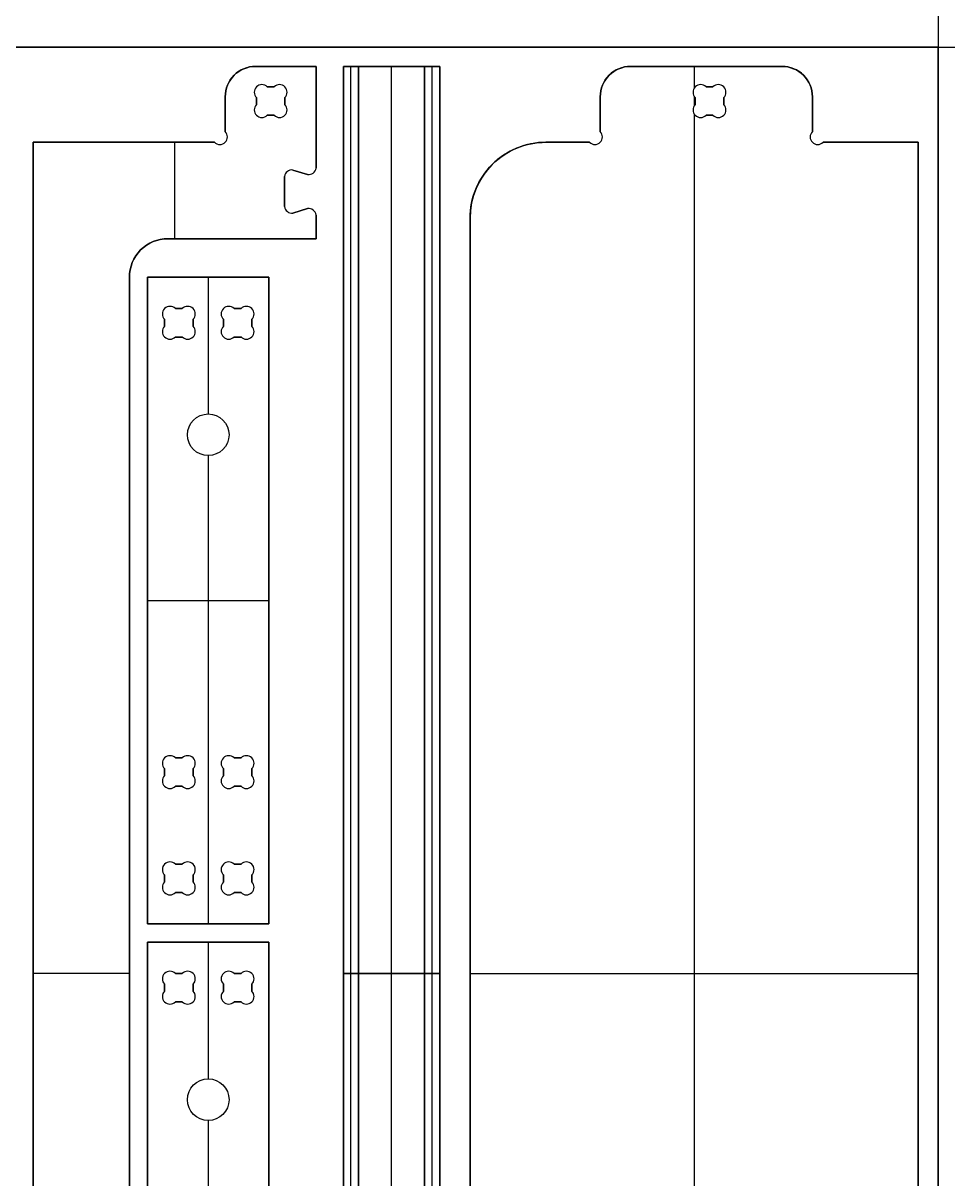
# Model space of a CAD drawing. Extents: x 1 to 2439, y 1 to 2439.
# Drawn here: x 617 to 1227, y 474 to 1236 of the extents above; entities that cross this region are included whole.
import ezdxf

# ---------------------------------------------------------------- set-up
doc = ezdxf.new("R2010")
doc.units = 0
doc.header["$MEASUREMENT"] = 0
for name, color, linetype in [('POCKETS_10_MM', 30, 'CONTINUOUS'), ('PROFILE_-_INSIDE', 5, 'CONTINUOUS'), ('PROFILE_-_OUTSIDE', 18, 'CONTINUOUS'), ('SOLID', 4, 'CONTINUOUS'), ('STOCK_PERIMETER', 1, 'CONTINUOUS')]:
    doc.layers.add(name, color=color, linetype=linetype)

msp = doc.modelspace()

# ---------------------------------------------------------------- linework, layer by layer
at = {"layer": 'POCKETS_10_MM'}
for points in [[(838.28, 12), (828.28, 12), (828.28, 1207.2), (838.28, 1207.2)], [(881.78, 12), (891.78, 12), (891.78, 1207.2), (881.78, 1207.2)]]:
    msp.add_lwpolyline(points, close=True, dxfattribs=at)
at = {"layer": 'PROFILE_-_INSIDE', "color": 0, "linetype": 'BYBLOCK'}
for p, q in [((778.09, 1193.71, 0), (782.68, 1193.71, 0)), ((1067.34, 1193.71, 0), (1071.93, 1193.71, 0)), ((771.02, 1182.05, 0), (771.02, 1186.64, 0)), ((789.75, 1186.64, 0), (789.75, 1182.05, 0)), ((1060.27, 1182.05, 0), (1060.27, 1186.64, 0)), ((1079, 1186.64, 0), (1079, 1182.05, 0)), ((782.68, 1174.98, 0), (778.09, 1174.98, 0)), ((1071.93, 1174.98, 0), (1067.34, 1174.98, 0)), ((722.12, 1047.66, 0), (717.54, 1047.66, 0)), ((756.27, 1047.66, 0), (760.85, 1047.66, 0)), ((710.47, 1040.59, 0), (710.47, 1036.01, 0)), ((729.2, 1036.01, 0), (729.2, 1040.59, 0)), ((749.2, 1036.01, 0), (749.2, 1040.59, 0)), ((767.93, 1040.59, 0), (767.93, 1036.01, 0)), ((717.54, 1028.93, 0), (722.12, 1028.93, 0)), ((760.85, 1028.93, 0), (756.27, 1028.93, 0)), ((722.12, 751.66, 0), (717.54, 751.66, 0)), ((756.27, 751.66, 0), (760.85, 751.66, 0)), ((710.47, 744.59, 0), (710.47, 740.01, 0)), ((729.2, 740.01, 0), (729.2, 744.59, 0)), ((749.2, 740.01, 0), (749.2, 744.59, 0)), ((767.93, 744.59, 0), (767.93, 740.01, 0)), ((717.54, 732.93, 0), (722.12, 732.93, 0)), ((760.85, 732.93, 0), (756.27, 732.93, 0)), ((722.12, 681.66, 0), (717.54, 681.66, 0)), ((756.27, 681.66, 0), (760.85, 681.66, 0)), ((710.47, 674.59, 0), (710.47, 670.01, 0)), ((729.2, 670.01, 0), (729.2, 674.59, 0)), ((749.2, 670.01, 0), (749.2, 674.59, 0)), ((767.93, 674.59, 0), (767.93, 670.01, 0)), ((717.54, 662.93, 0), (722.12, 662.93, 0)), ((760.85, 662.93, 0), (756.27, 662.93, 0)), ((722.12, 609.66, 0), (717.54, 609.66, 0)), ((756.27, 609.66, 0), (760.85, 609.66, 0)), ((710.47, 602.59, 0), (710.47, 598.01, 0)), ((729.2, 598.01, 0), (729.2, 602.59, 0)), ((749.2, 598.01, 0), (749.2, 602.59, 0)), ((767.93, 602.59, 0), (767.93, 598.01, 0)), ((717.54, 590.93, 0), (722.12, 590.93, 0)), ((760.85, 590.93, 0), (756.27, 590.93, 0))]:
    msp.add_line(p, q, dxfattribs=at)
at = {"layer": 'PROFILE_-_INSIDE'}
for centre in [(739.2, 964.51, 0), (739.2, 526.51, 0)]:
    msp.add_circle(centre, 13.73, dxfattribs=at)
at = {"layer": 'PROFILE_-_INSIDE', "color": 0, "linetype": 'BYBLOCK'}
for centre, start, end in [((774.55, 1190.17, 0), 45, 225), ((786.21, 1190.17, 0), 315, 135), ((1063.8, 1190.17, 0), 45, 225), ((1075.46, 1190.17, 0), 315, 135), ((774.55, 1178.52, 0), 135, 315), ((786.21, 1178.52, 0), 225, 45), ((1063.8, 1178.52, 0), 135, 315), ((1075.46, 1178.52, 0), 225, 45), ((714, 1044.13, 0), 45, 225), ((725.66, 1044.13, 0), 315, 135), ((752.73, 1044.13, 0), 45, 225), ((764.39, 1044.13, 0), 315, 135), ((714, 1032.47, 0), 135, 315), ((725.66, 1032.47, 0), 225, 45), ((752.73, 1032.47, 0), 135, 315), ((764.39, 1032.47, 0), 225, 45), ((714, 748.13, 0), 45, 225), ((725.66, 748.13, 0), 315, 135), ((752.73, 748.13, 0), 45, 225), ((764.39, 748.13, 0), 315, 135), ((714, 736.47, 0), 135, 315), ((725.66, 736.47, 0), 225, 45), ((752.73, 736.47, 0), 135, 315), ((764.39, 736.47, 0), 225, 45), ((714, 678.13, 0), 45, 225), ((725.66, 678.13, 0), 315, 135), ((752.73, 678.13, 0), 45, 225), ((764.39, 678.13, 0), 315, 135), ((714, 666.47, 0), 135, 315), ((725.66, 666.47, 0), 225, 45), ((752.73, 666.47, 0), 135, 315), ((764.39, 666.47, 0), 225, 45), ((714, 606.13, 0), 45, 225), ((725.66, 606.13, 0), 315, 135), ((752.73, 606.13, 0), 45, 225), ((764.39, 606.13, 0), 315, 135), ((714, 594.47, 0), 135, 315), ((725.66, 594.47, 0), 225, 45), ((752.73, 594.47, 0), 135, 315), ((764.39, 594.47, 0), 225, 45)]:
    msp.add_arc(centre, 5, start, end, dxfattribs=at)
at = {"layer": 'PROFILE_-_OUTSIDE'}
for p, q in [((770.38, 1207.2, 0), (810.38, 1207.2, 0)), ((810.38, 1207.2, 0), (810.36, 1140.24, 0)), ((1117.45, 1207.2, 0), (1017.6, 1207.2, 0)), ((750.38, 1164.27, 0), (750.38, 1187.2, 0)), ((997.6, 1187.2, 0), (997.6, 1164.27, 0)), ((1137.45, 1164.27, 0), (1137.45, 1187.2, 0)), ((623.7, 62, 0), (623.7, 1157.2, 0)), ((623.7, 1157.2, 0), (743.31, 1157.2, 0)), ((990.53, 1157.2, 0), (961.78, 1157.2, 0)), ((1207.19, 1157.2, 0), (1144.52, 1157.2, 0)), ((1207.19, 62, 0), (1207.19, 1157.2, 0)), ((789.38, 1134.7, 0), (789.38, 1114.81, 0)), ((804.68, 1136.03, 0), (795.06, 1138.91, 0)), ((795.06, 1110.6, 0), (804.68, 1113.49, 0)), ((810.36, 1109.27, 0), (810.38, 1093.7, 0)), ((911.78, 1107.2, 0), (911.78, 112, 0)), ((810.38, 1093.7, 0), (712.6, 1093.7, 0)), ((687.2, 1068.3, 0), (687.2, 150.9, 0))]:
    msp.add_line(p, q, dxfattribs=at)
at = {"layer": 'PROFILE_-_OUTSIDE', "color": 0, "linetype": 'BYBLOCK'}
for p, q in [((838.28, 1207.2, 0), (881.78, 1207.2, 0)), ((838.28, 12, 0), (838.28, 1207.2, 0)), ((881.78, 1207.2, 0), (881.78, 12, 0)), ((699.2, 1068.3, 0), (779.2, 1068.3, 0)), ((699.2, 642.3, 0), (699.2, 1068.3, 0)), ((779.2, 1068.3, 0), (779.2, 642.3, 0)), ((779.2, 642.3, 0), (699.2, 642.3, 0)), ((699.2, 630.3, 0), (779.2, 630.3, 0)), ((699.2, 204.3, 0), (699.2, 630.3, 0)), ((779.2, 630.3, 0), (779.2, 204.3, 0))]:
    msp.add_line(p, q, dxfattribs=at)
at = {"layer": 'PROFILE_-_OUTSIDE'}
for centre, radius, start, end in [((770.38, 1187.2, 0), 20, 90, 180), ((1017.6, 1187.2, 0), 20, 90, 180), ((1117.45, 1187.2, 0), 20, 360, 90), ((746.85, 1160.74, 0), 5, 225.00006, 44.99994), ((994.06, 1160.74, 0), 5, 225, 45), ((1140.99, 1160.74, 0), 5, 135, 315), ((961.78, 1107.2, 0), 50, 90, 180), ((794.33, 1133.97, 0), 5, 81.58784, 171.58784), ((805.42, 1140.97, 0), 5, 261.58784, 351.58784), ((794.33, 1115.54, 0), 5, 188.41216, 278.41216), ((805.42, 1108.54, 0), 5, 8.41216, 98.41216), ((712.6, 1068.3, 0), 25.4, 89.99999, 180)]:
    msp.add_arc(centre, radius, start, end, dxfattribs=at)
at = {"layer": 'SOLID'}
for p, q in [((770.38, 1207.2, 0), (770.38, 1207.2, 17.78)), ((810.36, 1140.24, 0), (810.38, 1207.2, 0)), ((810.36, 1140.24, 17.78), (810.38, 1207.2, 17.78)), ((810.38, 1207.2, 8.89), (810.36, 1140.24, 8.89)), ((810.38, 1207.2, 17.78), (810.38, 1207.2, 0)), ((838.28, 1207.2, 8.89), (828.28, 1207.2, 8.89)), ((828.28, 1207.2, 8.89), (828.28, 12, 8.89)), ((828.28, 1207.2, 8.89), (828.28, 1207.2, 0)), ((828.28, 1207.2, 0), (828.28, 12, 0)), ((828.28, 1207.2, 0), (891.78, 1207.2, 0)), ((828.28, 12, 4.45), (828.28, 1207.2, 4.45)), ((828.28, 1207.2, 8.89), (891.78, 1207.2, 8.89)), ((833.28, 12, 8.89), (833.28, 1207.2, 8.89)), ((881.78, 1207.2, 17.78), (838.28, 1207.2, 17.78)), ((838.28, 1207.2, 17.78), (838.28, 12, 17.78)), ((838.28, 1207.2, 17.78), (838.28, 1207.2, 8.89)), ((838.28, 1207.2, 8.89), (838.28, 12, 8.89)), ((838.28, 12, 13.34), (838.28, 1207.2, 13.34)), ((860.03, 12, 17.78), (860.03, 1207.2, 17.78)), ((860.03, 12, 0), (860.03, 1207.2, 0)), ((860.03, 1207.2, 0), (860.03, 1207.2, 17.78)), ((891.78, 1207.2, 8.89), (881.78, 1207.2, 8.89)), ((881.78, 1207.2, 8.89), (881.78, 12, 8.89)), ((881.78, 1207.2, 8.89), (881.78, 1207.2, 17.78)), ((881.78, 1207.2, 17.78), (881.78, 12, 17.78)), ((881.78, 12, 13.34), (881.78, 1207.2, 13.34)), ((886.78, 12, 8.89), (886.78, 1207.2, 8.89)), ((891.78, 12, 0), (891.78, 1207.2, 0)), ((891.78, 1207.2, 0), (891.78, 1207.2, 8.89)), ((891.78, 1207.2, 8.89), (891.78, 12, 8.89)), ((891.78, 12, 4.45), (891.78, 1207.2, 4.45)), ((1017.6, 1207.2, 0), (1017.6, 1207.2, 17.78)), ((1059.48, 1207.2, 0), (1059.48, 1192.69, 0)), ((1059.48, 1207.2, 17.78), (1059.48, 1192.69, 17.78)), ((1117.45, 1207.2, 0), (1117.45, 1207.2, 17.78)), ((771.02, 1193.71, 0), (771.02, 1193.71, 17.78)), ((778.09, 1193.71, 0), (782.68, 1193.71, 0)), ((778.09, 1193.71, 17.78), (778.09, 1193.71, 0)), ((778.09, 1193.71, 17.78), (782.68, 1193.71, 17.78)), ((782.68, 1193.71, 8.89), (778.09, 1193.71, 8.89)), ((780.38, 1193.71, 0), (780.38, 1193.71, 17.78)), ((782.68, 1193.71, 17.78), (782.68, 1193.71, 0)), ((789.75, 1193.71, 0), (789.75, 1193.71, 17.78)), ((1060.27, 1193.71, 0), (1060.27, 1193.71, 17.78)), ((1067.34, 1193.71, 0), (1071.93, 1193.71, 0)), ((1071.93, 1193.71, 17.78), (1067.34, 1193.71, 17.78)), ((1067.34, 1193.71, 17.78), (1067.34, 1193.71, 0)), ((1067.34, 1193.71, 8.89), (1071.93, 1193.71, 8.89)), ((1069.63, 1193.71, 0), (1069.63, 1193.71, 17.78)), ((1071.93, 1193.71, 17.78), (1071.93, 1193.71, 0)), ((1079, 1193.71, 0), (1079, 1193.71, 17.78)), ((750.38, 1187.2, 0), (750.38, 1187.2, 17.78)), ((771.02, 1182.05, 0), (771.02, 1186.64, 0)), ((771.02, 1182.05, 17.78), (771.02, 1186.64, 17.78)), ((771.02, 1186.64, 17.78), (771.02, 1186.64, 0)), ((771.02, 1186.64, 8.89), (771.02, 1182.05, 8.89)), ((771.02, 1184.34, 0), (771.02, 1184.34, 17.78)), ((771.02, 1182.05, 17.78), (771.02, 1182.05, 0)), ((789.75, 1186.64, 0), (789.75, 1182.05, 0)), ((789.75, 1186.64, 17.78), (789.75, 1186.64, 0)), ((789.75, 1186.64, 17.78), (789.75, 1182.05, 17.78)), ((789.75, 1182.05, 8.89), (789.75, 1186.64, 8.89)), ((789.75, 1184.34, 0), (789.75, 1184.34, 17.78)), ((789.75, 1182.05, 17.78), (789.75, 1182.05, 0)), ((997.6, 1187.2, 0), (997.6, 1187.2, 17.78)), ((1059.48, 1187.66, 0), (1059.48, 1181.03, 0)), ((1059.48, 1187.66, 17.78), (1059.48, 1181.03, 17.78)), ((1060.27, 1182.05, 0), (1060.27, 1186.64, 0)), ((1060.27, 1186.64, 17.78), (1060.27, 1186.64, 0)), ((1060.27, 1186.64, 17.78), (1060.27, 1182.05, 17.78)), ((1060.27, 1182.05, 8.89), (1060.27, 1186.64, 8.89)), ((1060.27, 1184.34, 0), (1060.27, 1184.34, 17.78)), ((1060.27, 1182.05, 17.78), (1060.27, 1182.05, 0)), ((1079, 1186.64, 0), (1079, 1182.05, 0)), ((1079, 1182.05, 17.78), (1079, 1186.64, 17.78)), ((1079, 1186.64, 17.78), (1079, 1186.64, 0)), ((1079, 1186.64, 8.89), (1079, 1182.05, 8.89)), ((1079, 1184.34, 0), (1079, 1184.34, 17.78)), ((1079, 1182.05, 17.78), (1079, 1182.05, 0)), ((1137.45, 1187.2, 0), (1137.45, 1187.2, 17.78)), ((771.02, 1174.98, 0), (771.02, 1174.98, 17.78)), ((782.68, 1174.98, 0), (778.09, 1174.98, 0)), ((782.68, 1174.98, 17.78), (778.09, 1174.98, 17.78)), ((778.09, 1174.98, 17.78), (778.09, 1174.98, 0)), ((778.09, 1174.98, 8.89), (782.68, 1174.98, 8.89)), ((780.38, 1174.98, 0), (780.38, 1174.98, 17.78)), ((782.68, 1174.98, 0), (782.68, 1174.98, 17.78)), ((789.75, 1174.98, 0), (789.75, 1174.98, 17.78)), ((810.37, 1173.72, 0), (810.37, 1173.72, 17.78)), ((1059.48, 1176, 0), (1059.48, 46.44, 0)), ((1059.48, 1176, 17.78), (1059.48, 46.44, 17.78)), ((1060.27, 1174.98, 0), (1060.27, 1174.98, 17.78)), ((1071.93, 1174.98, 0), (1067.34, 1174.98, 0)), ((1067.34, 1174.98, 17.78), (1067.34, 1174.98, 0)), ((1067.34, 1174.98, 17.78), (1071.93, 1174.98, 17.78)), ((1071.93, 1174.98, 8.89), (1067.34, 1174.98, 8.89)), ((1069.63, 1174.98, 0), (1069.63, 1174.98, 17.78)), ((1071.93, 1174.98, 0), (1071.93, 1174.98, 17.78)), ((1079, 1174.98, 0), (1079, 1174.98, 17.78)), ((750.38, 1164.27, 17.78), (750.38, 1164.27, 0)), ((997.6, 1164.27, 17.78), (997.6, 1164.27, 0)), ((1137.45, 1164.27, 17.78), (1137.45, 1164.27, 0)), ((623.7, 1157.2, 0), (623.7, 62, 0)), ((743.31, 1157.2, 0), (623.7, 1157.2, 0)), ((743.31, 1157.2, 17.78), (623.7, 1157.2, 17.78)), ((623.7, 1157.2, 17.78), (623.7, 1157.2, 0)), ((623.7, 1157.2, 17.78), (623.7, 62, 17.78)), ((623.7, 1157.2, 8.89), (743.31, 1157.2, 8.89)), ((623.7, 62, 8.89), (623.7, 1157.2, 8.89)), ((683.5, 1157.2, 0), (683.5, 1157.2, 17.78)), ((717.04, 1157.2, 0), (717.04, 1093.7, 0)), ((717.04, 1157.2, 17.78), (717.04, 1093.7, 17.78)), ((743.31, 1157.2, 17.78), (743.31, 1157.2, 0)), ((750.38, 1157.2, 0), (750.38, 1157.2, 17.78)), ((961.78, 1157.2, 0), (961.78, 1157.2, 17.78)), ((990.53, 1157.2, 17.78), (990.53, 1157.2, 0)), ((997.6, 1157.2, 0), (997.6, 1157.2, 17.78)), ((1137.45, 1157.2, 0), (1137.45, 1157.2, 17.78)), ((1144.52, 1157.2, 0), (1207.19, 1157.2, 0)), ((1144.52, 1157.2, 17.78), (1144.52, 1157.2, 0)), ((1144.52, 1157.2, 17.78), (1207.19, 1157.2, 17.78)), ((1207.19, 1157.2, 8.89), (1144.52, 1157.2, 8.89)), ((1175.85, 1157.2, 0), (1175.85, 1157.2, 17.78)), ((1207.19, 1157.2, 0), (1207.19, 62, 0)), ((1207.19, 1157.2, 17.78), (1207.19, 1157.2, 0)), ((1207.19, 1157.2, 17.78), (1207.19, 62, 17.78)), ((1207.19, 62, 8.89), (1207.19, 1157.2, 8.89)), ((789.38, 1114.81, 0), (789.38, 1134.7, 0)), ((789.38, 1114.81, 17.78), (789.38, 1134.7, 17.78)), ((789.38, 1134.7, 17.78), (789.38, 1134.7, 0)), ((789.38, 1134.7, 8.89), (789.38, 1114.81, 8.89)), ((791.35, 1137.98, 0), (791.35, 1137.98, 17.78)), ((795.06, 1138.91, 0), (804.68, 1136.03, 0)), ((795.06, 1138.91, 17.78), (795.06, 1138.91, 0)), ((795.06, 1138.91, 17.78), (804.68, 1136.03, 17.78)), ((804.68, 1136.03, 8.89), (795.06, 1138.91, 8.89)), ((799.87, 1137.47, 0), (799.87, 1137.47, 17.78)), ((804.68, 1136.03, 17.78), (804.68, 1136.03, 0)), ((808.4, 1136.96, 0), (808.4, 1136.96, 17.78)), ((810.36, 1140.24, 17.78), (810.36, 1140.24, 0)), ((789.38, 1124.76, 0), (789.38, 1124.76, 17.78)), ((789.38, 1114.81, 17.78), (789.38, 1114.81, 0)), ((804.68, 1113.49, 0), (795.06, 1110.6, 0)), ((804.68, 1113.49, 17.78), (795.06, 1110.6, 17.78)), ((795.06, 1110.6, 8.89), (804.68, 1113.49, 8.89)), ((799.87, 1112.04, 0), (799.87, 1112.04, 17.78)), ((804.68, 1113.49, 17.78), (804.68, 1113.49, 0)), ((808.4, 1112.55, 0), (808.4, 1112.55, 17.78)), ((791.35, 1111.53, 0), (791.35, 1111.53, 17.78)), ((795.06, 1110.6, 17.78), (795.06, 1110.6, 0)), ((810.38, 1093.7, 0), (810.36, 1109.27, 0)), ((810.38, 1093.7, 17.78), (810.36, 1109.27, 17.78)), ((810.36, 1109.27, 17.78), (810.36, 1109.27, 0)), ((810.36, 1109.27, 8.89), (810.38, 1093.7, 8.89)), ((911.78, 1107.2, 0), (911.78, 1107.2, 17.78)), ((810.37, 1101.49, 0), (810.37, 1101.49, 17.78)), ((712.6, 1093.7, 0), (712.6, 1093.7, 17.78)), ((810.38, 1093.7, 17.78), (810.38, 1093.7, 0)), ((694.63, 1086.26, 0), (694.63, 1086.26, 17.78)), ((687.2, 1068.3, 0), (687.2, 1068.3, 17.78)), ((699.2, 1068.3, 0), (779.2, 1068.3, 0)), ((699.2, 642.3, 0), (699.2, 1068.3, 0)), ((699.2, 1068.3, 0), (699.2, 1068.3, 17.78)), ((699.2, 1068.3, 17.78), (779.2, 1068.3, 17.78)), ((699.2, 642.3, 17.78), (699.2, 1068.3, 17.78)), ((779.2, 1068.3, 8.89), (699.2, 1068.3, 8.89)), ((699.2, 1068.3, 8.89), (699.2, 642.3, 8.89)), ((739.2, 1068.3, 0), (739.2, 978.24, 0)), ((739.2, 1068.3, 0), (739.2, 1068.3, 17.78)), ((739.2, 1068.3, 17.78), (739.2, 978.24, 17.78)), ((779.2, 1068.3, 0), (779.2, 642.3, 0)), ((779.2, 1068.3, 17.78), (779.2, 1068.3, 0)), ((779.2, 1068.3, 17.78), (779.2, 642.3, 17.78)), ((779.2, 642.3, 8.89), (779.2, 1068.3, 8.89)), ((710.47, 1047.66, 0), (710.47, 1047.66, 17.78)), ((717.54, 1047.66, 0), (722.12, 1047.66, 0)), ((722.12, 1047.66, 17.78), (717.54, 1047.66, 17.78)), ((717.54, 1047.66, 17.78), (717.54, 1047.66, 0)), ((717.54, 1047.66, 8.89), (722.12, 1047.66, 8.89)), ((719.83, 1047.66, 0), (719.83, 1047.66, 17.78)), ((722.12, 1047.66, 17.78), (722.12, 1047.66, 0)), ((729.2, 1047.66, 0), (729.2, 1047.66, 17.78)), ((749.2, 1047.66, 0), (749.2, 1047.66, 17.78)), ((760.85, 1047.66, 0), (756.27, 1047.66, 0)), ((760.85, 1047.66, 17.78), (756.27, 1047.66, 17.78)), ((756.27, 1047.66, 17.78), (756.27, 1047.66, 0)), ((756.27, 1047.66, 8.89), (760.85, 1047.66, 8.89)), ((758.56, 1047.66, 0), (758.56, 1047.66, 17.78)), ((760.85, 1047.66, 17.78), (760.85, 1047.66, 0)), ((767.93, 1047.66, 0), (767.93, 1047.66, 17.78)), ((710.47, 1036.01, 0), (710.47, 1040.59, 0)), ((710.47, 1040.59, 17.78), (710.47, 1040.59, 0)), ((710.47, 1040.59, 17.78), (710.47, 1036.01, 17.78)), ((710.47, 1036.01, 8.89), (710.47, 1040.59, 8.89)), ((710.47, 1038.3, 0), (710.47, 1038.3, 17.78)), ((710.47, 1036.01, 17.78), (710.47, 1036.01, 0)), ((729.2, 1040.59, 0), (729.2, 1036.01, 0)), ((729.2, 1036.01, 17.78), (729.2, 1040.59, 17.78)), ((729.2, 1040.59, 17.78), (729.2, 1040.59, 0)), ((729.2, 1040.59, 8.89), (729.2, 1036.01, 8.89)), ((729.2, 1038.3, 0), (729.2, 1038.3, 17.78)), ((729.2, 1036.01, 17.78), (729.2, 1036.01, 0)), ((749.2, 1040.59, 0), (749.2, 1036.01, 0)), ((749.2, 1040.59, 17.78), (749.2, 1040.59, 0)), ((749.2, 1040.59, 17.78), (749.2, 1036.01, 17.78)), ((749.2, 1036.01, 8.89), (749.2, 1040.59, 8.89)), ((749.2, 1038.3, 0), (749.2, 1038.3, 17.78)), ((749.2, 1036.01, 17.78), (749.2, 1036.01, 0)), ((767.93, 1036.01, 0), (767.93, 1040.59, 0)), ((767.93, 1036.01, 17.78), (767.93, 1040.59, 17.78)), ((767.93, 1040.59, 17.78), (767.93, 1040.59, 0)), ((767.93, 1040.59, 8.89), (767.93, 1036.01, 8.89)), ((767.93, 1038.3, 0), (767.93, 1038.3, 17.78)), ((767.93, 1036.01, 17.78), (767.93, 1036.01, 0)), ((710.47, 1028.93, 0), (710.47, 1028.93, 17.78)), ((722.12, 1028.93, 0), (717.54, 1028.93, 0)), ((717.54, 1028.93, 0), (717.54, 1028.93, 17.78)), ((717.54, 1028.93, 17.78), (722.12, 1028.93, 17.78)), ((722.12, 1028.93, 8.89), (717.54, 1028.93, 8.89)), ((719.83, 1028.93, 0), (719.83, 1028.93, 17.78)), ((722.12, 1028.93, 17.78), (722.12, 1028.93, 0)), ((729.2, 1028.93, 0), (729.2, 1028.93, 17.78)), ((749.2, 1028.93, 0), (749.2, 1028.93, 17.78)), ((756.27, 1028.93, 0), (760.85, 1028.93, 0)), ((756.27, 1028.93, 17.78), (756.27, 1028.93, 0)), ((756.27, 1028.93, 17.78), (760.85, 1028.93, 17.78)), ((760.85, 1028.93, 8.89), (756.27, 1028.93, 8.89)), ((758.56, 1028.93, 0), (758.56, 1028.93, 17.78)), ((760.85, 1028.93, 0), (760.85, 1028.93, 17.78)), ((767.93, 1028.93, 0), (767.93, 1028.93, 17.78)), ((739.2, 978.24, 0), (739.2, 978.24, 17.78)), ((725.47, 964.51, 0), (725.47, 964.51, 17.78)), ((752.92, 964.51, 0), (752.92, 964.51, 17.78)), ((739.2, 950.78, 0), (739.2, 642.3, 0)), ((739.2, 950.78, 0), (739.2, 950.78, 17.78)), ((739.2, 950.78, 17.78), (739.2, 642.3, 17.78)), ((699.2, 855.3, 0), (779.2, 855.3, 0)), ((699.2, 855.3, 0), (699.2, 855.3, 17.78)), ((699.2, 855.3, 17.78), (779.2, 855.3, 17.78)), ((779.2, 855.3, 0), (779.2, 855.3, 17.78)), ((710.47, 751.66, 0), (710.47, 751.66, 17.78)), ((717.54, 751.66, 0), (722.12, 751.66, 0)), ((722.12, 751.66, 17.78), (717.54, 751.66, 17.78)), ((717.54, 751.66, 17.78), (717.54, 751.66, 0)), ((717.54, 751.66, 8.89), (722.12, 751.66, 8.89)), ((719.83, 751.66, 0), (719.83, 751.66, 17.78)), ((722.12, 751.66, 17.78), (722.12, 751.66, 0)), ((729.2, 751.66, 0), (729.2, 751.66, 17.78)), ((749.2, 751.66, 0), (749.2, 751.66, 17.78)), ((760.85, 751.66, 0), (756.27, 751.66, 0)), ((760.85, 751.66, 17.78), (756.27, 751.66, 17.78)), ((756.27, 751.66, 17.78), (756.27, 751.66, 0)), ((756.27, 751.66, 8.89), (760.85, 751.66, 8.89)), ((758.56, 751.66, 0), (758.56, 751.66, 17.78)), ((760.85, 751.66, 17.78), (760.85, 751.66, 0)), ((767.93, 751.66, 0), (767.93, 751.66, 17.78)), ((710.47, 740.01, 0), (710.47, 744.59, 0)), ((710.47, 744.59, 17.78), (710.47, 744.59, 0)), ((710.47, 744.59, 17.78), (710.47, 740.01, 17.78)), ((710.47, 740.01, 8.89), (710.47, 744.59, 8.89)), ((710.47, 742.3, 0), (710.47, 742.3, 17.78)), ((710.47, 740.01, 17.78), (710.47, 740.01, 0)), ((729.2, 744.59, 0), (729.2, 740.01, 0)), ((729.2, 740.01, 17.78), (729.2, 744.59, 17.78)), ((729.2, 744.59, 17.78), (729.2, 744.59, 0)), ((729.2, 744.59, 8.89), (729.2, 740.01, 8.89)), ((729.2, 742.3, 0), (729.2, 742.3, 17.78)), ((729.2, 740.01, 17.78), (729.2, 740.01, 0)), ((749.2, 744.59, 0), (749.2, 740.01, 0)), ((749.2, 744.59, 17.78), (749.2, 744.59, 0)), ((749.2, 744.59, 17.78), (749.2, 740.01, 17.78)), ((749.2, 740.01, 8.89), (749.2, 744.59, 8.89)), ((749.2, 742.3, 0), (749.2, 742.3, 17.78)), ((749.2, 740.01, 17.78), (749.2, 740.01, 0)), ((767.93, 740.01, 0), (767.93, 744.59, 0)), ((767.93, 740.01, 17.78), (767.93, 744.59, 17.78)), ((767.93, 744.59, 17.78), (767.93, 744.59, 0)), ((767.93, 744.59, 8.89), (767.93, 740.01, 8.89)), ((767.93, 742.3, 0), (767.93, 742.3, 17.78)), ((767.93, 740.01, 17.78), (767.93, 740.01, 0)), ((710.47, 732.93, 0), (710.47, 732.93, 17.78)), ((722.12, 732.93, 0), (717.54, 732.93, 0)), ((717.54, 732.93, 0), (717.54, 732.93, 17.78)), ((717.54, 732.93, 17.78), (722.12, 732.93, 17.78)), ((722.12, 732.93, 8.89), (717.54, 732.93, 8.89)), ((719.83, 732.93, 0), (719.83, 732.93, 17.78)), ((722.12, 732.93, 17.78), (722.12, 732.93, 0)), ((729.2, 732.93, 0), (729.2, 732.93, 17.78)), ((749.2, 732.93, 0), (749.2, 732.93, 17.78)), ((756.27, 732.93, 0), (760.85, 732.93, 0)), ((756.27, 732.93, 17.78), (756.27, 732.93, 0)), ((756.27, 732.93, 17.78), (760.85, 732.93, 17.78)), ((760.85, 732.93, 8.89), (756.27, 732.93, 8.89)), ((758.56, 732.93, 0), (758.56, 732.93, 17.78)), ((760.85, 732.93, 0), (760.85, 732.93, 17.78)), ((767.93, 732.93, 0), (767.93, 732.93, 17.78)), ((710.47, 681.66, 0), (710.47, 681.66, 17.78)), ((717.54, 681.66, 0), (722.12, 681.66, 0)), ((722.12, 681.66, 17.78), (717.54, 681.66, 17.78)), ((717.54, 681.66, 17.78), (717.54, 681.66, 0)), ((717.54, 681.66, 8.89), (722.12, 681.66, 8.89)), ((719.83, 681.66, 0), (719.83, 681.66, 17.78)), ((722.12, 681.66, 17.78), (722.12, 681.66, 0)), ((729.2, 681.66, 0), (729.2, 681.66, 17.78)), ((749.2, 681.66, 0), (749.2, 681.66, 17.78)), ((760.85, 681.66, 0), (756.27, 681.66, 0)), ((760.85, 681.66, 17.78), (756.27, 681.66, 17.78)), ((756.27, 681.66, 17.78), (756.27, 681.66, 0)), ((756.27, 681.66, 8.89), (760.85, 681.66, 8.89)), ((758.56, 681.66, 0), (758.56, 681.66, 17.78)), ((760.85, 681.66, 17.78), (760.85, 681.66, 0)), ((767.93, 681.66, 0), (767.93, 681.66, 17.78)), ((710.47, 670.01, 0), (710.47, 674.59, 0)), ((710.47, 674.59, 17.78), (710.47, 674.59, 0)), ((710.47, 674.59, 17.78), (710.47, 670.01, 17.78)), ((710.47, 670.01, 8.89), (710.47, 674.59, 8.89)), ((710.47, 672.3, 0), (710.47, 672.3, 17.78)), ((729.2, 674.59, 0), (729.2, 670.01, 0)), ((729.2, 670.01, 17.78), (729.2, 674.59, 17.78)), ((729.2, 674.59, 17.78), (729.2, 674.59, 0)), ((729.2, 674.59, 8.89), (729.2, 670.01, 8.89)), ((729.2, 672.3, 0), (729.2, 672.3, 17.78)), ((749.2, 674.59, 0), (749.2, 670.01, 0)), ((749.2, 674.59, 17.78), (749.2, 674.59, 0)), ((749.2, 674.59, 17.78), (749.2, 670.01, 17.78)), ((749.2, 670.01, 8.89), (749.2, 674.59, 8.89)), ((749.2, 672.3, 0), (749.2, 672.3, 17.78)), ((767.93, 670.01, 0), (767.93, 674.59, 0)), ((767.93, 670.01, 17.78), (767.93, 674.59, 17.78)), ((767.93, 674.59, 17.78), (767.93, 674.59, 0)), ((767.93, 674.59, 8.89), (767.93, 670.01, 8.89)), ((767.93, 672.3, 0), (767.93, 672.3, 17.78)), ((710.47, 670.01, 17.78), (710.47, 670.01, 0)), ((710.47, 662.93, 0), (710.47, 662.93, 17.78)), ((722.12, 662.93, 0), (717.54, 662.93, 0)), ((717.54, 662.93, 0), (717.54, 662.93, 17.78)), ((717.54, 662.93, 17.78), (722.12, 662.93, 17.78)), ((722.12, 662.93, 8.89), (717.54, 662.93, 8.89)), ((719.83, 662.93, 0), (719.83, 662.93, 17.78)), ((722.12, 662.93, 17.78), (722.12, 662.93, 0)), ((729.2, 670.01, 17.78), (729.2, 670.01, 0)), ((729.2, 662.93, 0), (729.2, 662.93, 17.78)), ((749.2, 670.01, 17.78), (749.2, 670.01, 0)), ((749.2, 662.93, 0), (749.2, 662.93, 17.78)), ((756.27, 662.93, 0), (760.85, 662.93, 0)), ((756.27, 662.93, 17.78), (756.27, 662.93, 0)), ((756.27, 662.93, 17.78), (760.85, 662.93, 17.78)), ((760.85, 662.93, 8.89), (756.27, 662.93, 8.89)), ((758.56, 662.93, 0), (758.56, 662.93, 17.78)), ((760.85, 662.93, 0), (760.85, 662.93, 17.78)), ((767.93, 670.01, 17.78), (767.93, 670.01, 0)), ((767.93, 662.93, 0), (767.93, 662.93, 17.78)), ((779.2, 642.3, 0), (699.2, 642.3, 0)), ((779.2, 642.3, 17.78), (699.2, 642.3, 17.78)), ((699.2, 642.3, 17.78), (699.2, 642.3, 0)), ((699.2, 642.3, 8.89), (779.2, 642.3, 8.89)), ((739.2, 642.3, 0), (739.2, 642.3, 17.78)), ((779.2, 642.3, 17.78), (779.2, 642.3, 0)), ((699.2, 630.3, 0), (779.2, 630.3, 0)), ((699.2, 204.3, 0), (699.2, 630.3, 0)), ((699.2, 630.3, 0), (699.2, 630.3, 17.78)), ((699.2, 630.3, 17.78), (779.2, 630.3, 17.78)), ((699.2, 204.3, 17.78), (699.2, 630.3, 17.78)), ((779.2, 630.3, 8.89), (699.2, 630.3, 8.89)), ((699.2, 630.3, 8.89), (699.2, 204.3, 8.89)), ((739.2, 630.3, 0), (739.2, 540.24, 0)), ((739.2, 630.3, 0), (739.2, 630.3, 17.78)), ((739.2, 630.3, 17.78), (739.2, 540.24, 17.78)), ((779.2, 630.3, 0), (779.2, 204.3, 0)), ((779.2, 630.3, 17.78), (779.2, 630.3, 0)), ((779.2, 630.3, 17.78), (779.2, 204.3, 17.78)), ((779.2, 204.3, 8.89), (779.2, 630.3, 8.89)), ((687.2, 609.6, 0), (623.7, 609.6, 0)), ((623.7, 609.6, 0), (623.7, 609.6, 17.78)), ((687.2, 609.6, 17.78), (623.7, 609.6, 17.78)), ((710.47, 609.66, 0), (710.47, 609.66, 17.78)), ((717.54, 609.66, 0), (722.12, 609.66, 0)), ((722.12, 609.66, 17.78), (717.54, 609.66, 17.78)), ((717.54, 609.66, 17.78), (717.54, 609.66, 0)), ((717.54, 609.66, 8.89), (722.12, 609.66, 8.89)), ((719.83, 609.66, 0), (719.83, 609.66, 17.78)), ((722.12, 609.66, 17.78), (722.12, 609.66, 0)), ((729.2, 609.66, 0), (729.2, 609.66, 17.78)), ((749.2, 609.66, 0), (749.2, 609.66, 17.78)), ((760.85, 609.66, 0), (756.27, 609.66, 0)), ((760.85, 609.66, 17.78), (756.27, 609.66, 17.78)), ((756.27, 609.66, 17.78), (756.27, 609.66, 0)), ((756.27, 609.66, 8.89), (760.85, 609.66, 8.89)), ((758.56, 609.66, 0), (758.56, 609.66, 17.78)), ((760.85, 609.66, 17.78), (760.85, 609.66, 0)), ((767.93, 609.66, 0), (767.93, 609.66, 17.78)), ((828.28, 609.6, 8.89), (838.28, 609.6, 8.89)), ((828.28, 609.6, 0), (828.28, 609.6, 8.89)), ((891.78, 609.6, 0), (828.28, 609.6, 0)), ((838.28, 609.6, 17.78), (881.78, 609.6, 17.78)), ((838.28, 609.6, 8.89), (838.28, 609.6, 17.78)), ((881.78, 609.6, 8.89), (891.78, 609.6, 8.89)), ((881.78, 609.6, 17.78), (881.78, 609.6, 8.89)), ((891.78, 609.6, 8.89), (891.78, 609.6, 0)), ((911.78, 609.6, 0), (1207.19, 609.6, 0)), ((911.78, 609.6, 17.78), (1207.19, 609.6, 17.78)), ((1207.19, 609.6, 0), (1207.19, 609.6, 17.78)), ((710.47, 598.01, 0), (710.47, 602.59, 0)), ((710.47, 602.59, 17.78), (710.47, 602.59, 0)), ((710.47, 602.59, 17.78), (710.47, 598.01, 17.78)), ((710.47, 598.01, 8.89), (710.47, 602.59, 8.89)), ((729.2, 602.59, 0), (729.2, 598.01, 0)), ((729.2, 598.01, 17.78), (729.2, 602.59, 17.78)), ((729.2, 602.59, 17.78), (729.2, 602.59, 0)), ((729.2, 602.59, 8.89), (729.2, 598.01, 8.89)), ((749.2, 602.59, 0), (749.2, 598.01, 0)), ((749.2, 602.59, 17.78), (749.2, 602.59, 0)), ((749.2, 602.59, 17.78), (749.2, 598.01, 17.78)), ((749.2, 598.01, 8.89), (749.2, 602.59, 8.89)), ((767.93, 598.01, 0), (767.93, 602.59, 0)), ((767.93, 598.01, 17.78), (767.93, 602.59, 17.78)), ((767.93, 602.59, 17.78), (767.93, 602.59, 0)), ((767.93, 602.59, 8.89), (767.93, 598.01, 8.89)), ((710.47, 600.3, 0), (710.47, 600.3, 17.78)), ((710.47, 598.01, 17.78), (710.47, 598.01, 0)), ((729.2, 600.3, 0), (729.2, 600.3, 17.78)), ((729.2, 598.01, 17.78), (729.2, 598.01, 0)), ((749.2, 600.3, 0), (749.2, 600.3, 17.78)), ((749.2, 598.01, 17.78), (749.2, 598.01, 0)), ((767.93, 600.3, 0), (767.93, 600.3, 17.78)), ((767.93, 598.01, 17.78), (767.93, 598.01, 0)), ((710.47, 590.93, 0), (710.47, 590.93, 17.78)), ((722.12, 590.93, 0), (717.54, 590.93, 0)), ((717.54, 590.93, 0), (717.54, 590.93, 17.78)), ((717.54, 590.93, 17.78), (722.12, 590.93, 17.78)), ((722.12, 590.93, 8.89), (717.54, 590.93, 8.89)), ((719.83, 590.93, 0), (719.83, 590.93, 17.78)), ((722.12, 590.93, 17.78), (722.12, 590.93, 0)), ((729.2, 590.93, 0), (729.2, 590.93, 17.78)), ((749.2, 590.93, 0), (749.2, 590.93, 17.78)), ((756.27, 590.93, 0), (760.85, 590.93, 0)), ((756.27, 590.93, 17.78), (756.27, 590.93, 0)), ((756.27, 590.93, 17.78), (760.85, 590.93, 17.78)), ((760.85, 590.93, 8.89), (756.27, 590.93, 8.89)), ((758.56, 590.93, 0), (758.56, 590.93, 17.78)), ((760.85, 590.93, 0), (760.85, 590.93, 17.78)), ((767.93, 590.93, 0), (767.93, 590.93, 17.78)), ((739.2, 540.24, 0), (739.2, 540.24, 17.78)), ((725.47, 526.51, 0), (725.47, 526.51, 17.78)), ((752.92, 526.51, 0), (752.92, 526.51, 17.78)), ((739.2, 512.78, 0), (739.2, 204.3, 0)), ((739.2, 512.78, 0), (739.2, 512.78, 17.78)), ((739.2, 512.78, 17.78), (739.2, 204.3, 17.78))]:
    msp.add_line(p, q, dxfattribs=at)
for points in [[(810.38, 1207.2), (770.38, 1207.2, 0.414214), (750.38, 1187.2), (750.38, 1164.27)], [(810.38, 1207.2), (770.38, 1207.2, 0.414214), (750.38, 1187.2), (750.38, 1164.27)], [(750.38, 1164.27), (750.38, 1187.2, -0.414214), (770.38, 1207.2), (810.38, 1207.2)], [(997.6, 1164.27), (997.6, 1187.2, -0.414214), (1017.6, 1207.2), (1117.45, 1207.2, -0.414214), (1137.45, 1187.2), (1137.45, 1164.27)], [(997.6, 1164.27), (997.6, 1187.2, -0.414214), (1017.6, 1207.2), (1117.45, 1207.2, -0.414214), (1137.45, 1187.2), (1137.45, 1164.27)], [(1137.45, 1164.27), (1137.45, 1187.2, 0.414214), (1117.45, 1207.2), (1017.6, 1207.2, 0.414214), (997.6, 1187.2), (997.6, 1164.27)], [(990.53, 62), (961.78, 62, -0.414214), (911.78, 112), (911.78, 1107.2, -0.414214), (961.78, 1157.2), (990.53, 1157.2)], [(990.53, 62), (961.78, 62, -0.414214), (911.78, 112), (911.78, 1107.2, -0.414214), (961.78, 1157.2), (990.53, 1157.2)], [(990.53, 1157.2), (961.78, 1157.2, 0.414214), (911.78, 1107.2), (911.78, 112, 0.414214), (961.78, 62), (990.53, 62)], [(810.38, 125.5), (712.6, 125.5, -0.414214), (687.2, 150.9), (687.2, 1068.3, -0.414214), (712.6, 1093.7), (810.38, 1093.7)], [(810.38, 125.5), (712.6, 125.5, -0.414214), (687.2, 150.9), (687.2, 1068.3, -0.414214), (712.6, 1093.7), (810.38, 1093.7)], [(810.38, 1093.7), (712.6, 1093.7, 0.414214), (687.2, 1068.3), (687.2, 150.9, 0.414214), (712.6, 125.5), (810.38, 125.5)]]:
    msp.add_lwpolyline(points, format="xyb", dxfattribs=at)
for centre in [(739.2, 964.51, 0), (739.2, 964.51, 17.78), (739.2, 964.51, 8.89), (739.2, 526.51, 0), (739.2, 526.51, 17.78), (739.2, 526.51, 8.89)]:
    msp.add_circle(centre, 13.73, dxfattribs=at)
for centre, start, end in [((774.55, 1190.17, 0), 45, 225), ((774.55, 1190.17, 17.78), 45, 225), ((774.55, 1190.17, 8.89), 45, 225), ((786.21, 1190.17, 0), 315, 135), ((786.21, 1190.17, 17.78), 315, 135), ((786.21, 1190.17, 8.89), 315, 135), ((1063.8, 1190.17, 0), 45, 225), ((1063.8, 1190.17, 17.78), 45, 225), ((1063.8, 1190.17, 8.89), 45, 225), ((1075.46, 1190.17, 0), 315, 135), ((1075.46, 1190.17, 17.78), 315, 135), ((1075.46, 1190.17, 8.89), 315, 135), ((774.55, 1178.52, 0), 135, 315), ((774.55, 1178.52, 17.78), 135, 315), ((774.55, 1178.52, 8.89), 135, 315), ((786.21, 1178.52, 0), 225, 45), ((786.21, 1178.52, 17.78), 225, 45), ((786.21, 1178.52, 8.89), 225, 45), ((1063.8, 1178.52, 0), 135, 315), ((1063.8, 1178.52, 17.78), 135, 315), ((1063.8, 1178.52, 8.89), 135, 315), ((1075.46, 1178.52, 0), 225, 45), ((1075.46, 1178.52, 17.78), 225, 45), ((1075.46, 1178.52, 8.89), 225, 45), ((746.85, 1160.74, 0), 225.00006, 44.99994), ((746.85, 1160.74, 17.78), 225.00006, 44.99994), ((746.85, 1160.74, 8.89), 225.00006, 44.99994), ((994.06, 1160.74, 0), 225, 45), ((994.06, 1160.74, 17.78), 225, 45), ((994.06, 1160.74, 8.89), 225, 45), ((1140.99, 1160.74, 0), 135, 315), ((1140.99, 1160.74, 17.78), 135, 315), ((1140.99, 1160.74, 8.89), 135, 315), ((794.33, 1133.97, 0), 81.58784, 171.58784), ((794.33, 1133.97, 17.78), 81.58784, 171.58784), ((794.33, 1133.97, 8.89), 81.58784, 171.58784), ((805.42, 1140.97, 0), 261.58784, 351.58784), ((805.42, 1140.97, 17.78), 261.58784, 351.58784), ((805.42, 1140.97, 8.89), 261.58784, 351.58784), ((794.33, 1115.54, 0), 188.41216, 278.41216), ((794.33, 1115.54, 17.78), 188.41216, 278.41216), ((794.33, 1115.54, 8.89), 188.41216, 278.41216), ((805.42, 1108.54, 0), 8.41216, 98.41216), ((805.42, 1108.54, 17.78), 8.41216, 98.41216), ((805.42, 1108.54, 8.89), 8.41216, 98.41216), ((714, 1044.13, 0), 45, 225), ((714, 1044.13, 17.78), 45, 225), ((714, 1044.13, 8.89), 45, 225), ((725.66, 1044.13, 0), 315, 135), ((725.66, 1044.13, 17.78), 315, 135), ((725.66, 1044.13, 8.89), 315, 135), ((752.73, 1044.13, 0), 45, 225), ((752.73, 1044.13, 17.78), 45, 225), ((752.73, 1044.13, 8.89), 45, 225), ((764.39, 1044.13, 0), 315, 135), ((764.39, 1044.13, 17.78), 315, 135), ((764.39, 1044.13, 8.89), 315, 135), ((714, 1032.47, 0), 135, 315), ((714, 1032.47, 17.78), 135, 315), ((714, 1032.47, 8.89), 135, 315), ((725.66, 1032.47, 0), 225, 45), ((725.66, 1032.47, 17.78), 225, 45), ((725.66, 1032.47, 8.89), 225, 45), ((752.73, 1032.47, 0), 135, 315), ((752.73, 1032.47, 17.78), 135, 315), ((752.73, 1032.47, 8.89), 135, 315), ((764.39, 1032.47, 0), 225, 45), ((764.39, 1032.47, 17.78), 225, 45), ((764.39, 1032.47, 8.89), 225, 45), ((714, 748.13, 0), 45, 225), ((714, 748.13, 17.78), 45, 225), ((714, 748.13, 8.89), 45, 225), ((725.66, 748.13, 0), 315, 135), ((725.66, 748.13, 17.78), 315, 135), ((725.66, 748.13, 8.89), 315, 135), ((752.73, 748.13, 0), 45, 225), ((752.73, 748.13, 17.78), 45, 225), ((752.73, 748.13, 8.89), 45, 225), ((764.39, 748.13, 0), 315, 135), ((764.39, 748.13, 17.78), 315, 135), ((764.39, 748.13, 8.89), 315, 135), ((714, 736.47, 0), 135, 315), ((714, 736.47, 17.78), 135, 315), ((714, 736.47, 8.89), 135, 315), ((725.66, 736.47, 0), 225, 45), ((725.66, 736.47, 17.78), 225, 45), ((725.66, 736.47, 8.89), 225, 45), ((752.73, 736.47, 0), 135, 315), ((752.73, 736.47, 17.78), 135, 315), ((752.73, 736.47, 8.89), 135, 315), ((764.39, 736.47, 0), 225, 45), ((764.39, 736.47, 17.78), 225, 45), ((764.39, 736.47, 8.89), 225, 45), ((714, 678.13, 0), 45, 225), ((714, 678.13, 17.78), 45, 225), ((714, 678.13, 8.89), 45, 225), ((725.66, 678.13, 0), 315, 135), ((725.66, 678.13, 17.78), 315, 135), ((725.66, 678.13, 8.89), 315, 135), ((752.73, 678.13, 0), 45, 225), ((752.73, 678.13, 17.78), 45, 225), ((752.73, 678.13, 8.89), 45, 225), ((764.39, 678.13, 0), 315, 135), ((764.39, 678.13, 17.78), 315, 135), ((764.39, 678.13, 8.89), 315, 135), ((714, 666.47, 0), 135, 315), ((714, 666.47, 17.78), 135, 315), ((714, 666.47, 8.89), 135, 315), ((725.66, 666.47, 0), 225, 45), ((725.66, 666.47, 17.78), 225, 45), ((725.66, 666.47, 8.89), 225, 45), ((752.73, 666.47, 0), 135, 315), ((752.73, 666.47, 17.78), 135, 315), ((752.73, 666.47, 8.89), 135, 315), ((764.39, 666.47, 0), 225, 45), ((764.39, 666.47, 17.78), 225, 45), ((764.39, 666.47, 8.89), 225, 45), ((714, 606.13, 0), 45, 225), ((714, 606.13, 17.78), 45, 225), ((714, 606.13, 8.89), 45, 225), ((725.66, 606.13, 0), 315, 135), ((725.66, 606.13, 17.78), 315, 135), ((725.66, 606.13, 8.89), 315, 135), ((752.73, 606.13, 0), 45, 225), ((752.73, 606.13, 17.78), 45, 225), ((752.73, 606.13, 8.89), 45, 225), ((764.39, 606.13, 0), 315, 135), ((764.39, 606.13, 17.78), 315, 135), ((764.39, 606.13, 8.89), 315, 135), ((714, 594.47, 0), 135, 315), ((714, 594.47, 17.78), 135, 315), ((714, 594.47, 8.89), 135, 315), ((725.66, 594.47, 0), 225, 45), ((725.66, 594.47, 17.78), 225, 45), ((725.66, 594.47, 8.89), 225, 45), ((752.73, 594.47, 0), 135, 315), ((752.73, 594.47, 17.78), 135, 315), ((752.73, 594.47, 8.89), 135, 315), ((764.39, 594.47, 0), 225, 45), ((764.39, 594.47, 17.78), 225, 45), ((764.39, 594.47, 8.89), 225, 45)]:
    msp.add_arc(centre, 5, start, end, dxfattribs=at)
at = {"layer": 'STOCK_PERIMETER'}
for points in [[(1220.25, 1219.84), (610.65, 1219.84), (610.65, 2439.04), (1220.25, 2439.04)], [(1220.25, 0.64), (610.65, 0.64), (610.65, 1219.84), (1220.25, 1219.84)], [(1829.85, 0.64), (1220.25, 0.64), (1220.25, 1219.84), (1829.85, 1219.84)]]:
    msp.add_lwpolyline(points, close=True, dxfattribs=at)

doc.saveas('drawing.dxf')
